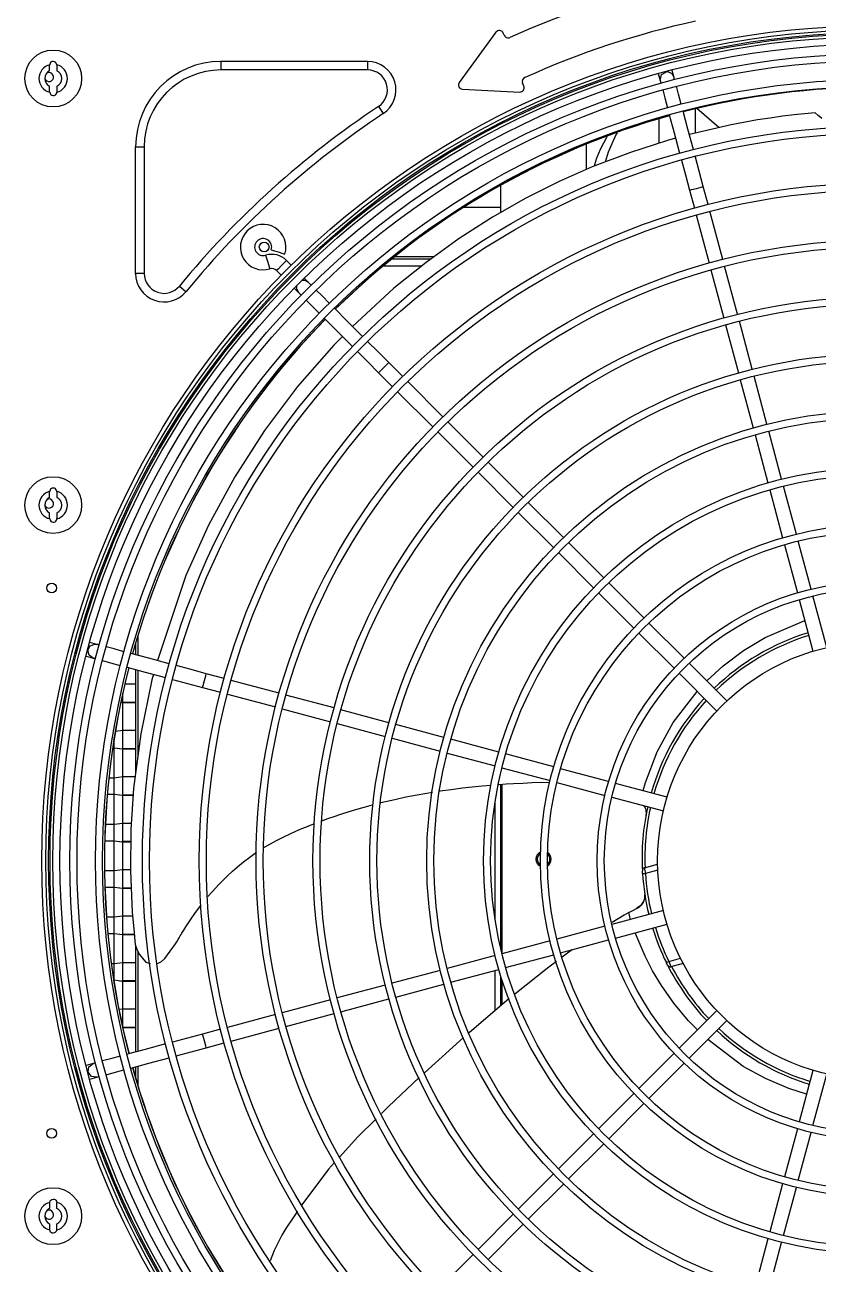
# Model space of a CAD drawing. Extents: x 594 to 813, y 174 to 240.
# Drawn here: x 729.335 to 732.136, y 198.53 to 202.901 of the extents above; entities that cross this region are included whole.
import ezdxf

# ---------------------------------------------------------------- set-up
doc = ezdxf.new("R2010")
doc.units = 0
doc.header["$MEASUREMENT"] = 0
doc.layers.add('AC.REF(S). PIPING', color=3, linetype='CONTINUOUS', lineweight=30)
doc.layers.add('LG-Product', color=3, linetype='CONTINUOUS')

# ---------------------------------------------------------------- blocks, each defined once
blk = doc.blocks.new('UW1-1')
at = {"layer": 'LG-Product', "color": 3, "linetype": 'Continuous'}
for p, q in [((1311.91, 4376.83), (1298.95, 4359.13)), ((1314.85, 4375.75), (1314.51, 4376.54)), ((1154.41, 4363.24), (1154.41, 4365.27)), ((1154.54, 4365.82), (1154.42, 4365.42)), ((1154.42, 4365.42), (1154.42, 4365.36)), ((1154.75, 4366.13), (1154.54, 4365.82)), ((1155.03, 4366.35), (1154.75, 4366.13)), ((1155.35, 4366.48), (1155.03, 4366.35)), ((1155.71, 4366.52), (1155.35, 4366.48)), ((1156.12, 4366.44), (1155.71, 4366.52)), ((1156.51, 4366.2), (1156.12, 4366.44)), ((1156.77, 4365.86), (1156.51, 4366.2)), ((1156.92, 4365.36), (1156.77, 4365.86)), ((1156.92, 4365.27), (1156.92, 4363.24)), ((1266.61, 4366.52), (1214.85, 4366.52)), ((1214.85, 4366.52), (1214.85, 4363.52)), ((1266.61, 4363.52), (1214.85, 4363.52)), ((1266.61, 4366.52), (1266.61, 4363.52)), ((1370.31, 4361.94), (1372.3, 4362.93)), ((1372.3, 4362.93), (1373.83, 4362.41)), ((1374.72, 4361.07), (1374.05, 4363.57)), ((1321.76, 4357.84), (1321.32, 4358.86)), ((1369.21, 4362.27), (1369.88, 4359.77)), ((1369.88, 4359.77), (1370.31, 4361.94)), ((1369.88, 4359.77), (1369.97, 4359.44)), ((1369.97, 4359.44), (1370.12, 4358.88)), ((1373.83, 4362.41), (1374.72, 4361.07)), ((1374.81, 4360.74), (1374.72, 4361.07)), ((1374.96, 4360.18), (1374.81, 4360.74)), ((1154.41, 4355.74), (1154.41, 4357.77)), ((1154.42, 4355.65), (1154.56, 4355.15)), ((1154.56, 4355.15), (1154.82, 4354.81)), ((1154.82, 4354.81), (1155.22, 4354.57)), ((1155.22, 4354.57), (1155.62, 4354.49)), ((1155.62, 4354.49), (1155.98, 4354.53)), ((1155.98, 4354.53), (1156.3, 4354.66)), ((1156.3, 4354.66), (1156.58, 4354.88)), ((1156.58, 4354.88), (1156.79, 4355.2)), ((1156.79, 4355.2), (1156.91, 4355.6)), ((1156.91, 4355.6), (1156.92, 4355.65)), ((1156.92, 4357.77), (1156.92, 4355.74)), ((1300.09, 4356.73), (1320.31, 4355.73)), ((1370.77, 4356.46), (1371.51, 4353.68)), ((1376.36, 4354.97), (1375.61, 4357.76)), ((1377.3, 4351.46), (1376.36, 4354.97)), ((1270.49, 4350.64), (1272.15, 4348.13)), ((1371.51, 4353.68), (1372.46, 4350.16)), ((1382.18, 4349.74), (1382.18, 4347.98)), ((1390.6, 4343.24), (1382.76, 4349.88)), ((1369.35, 4346.29), (1369.35, 4342.38)), ((1373.1, 4347.74), (1374.81, 4341.39)), ((1379.65, 4342.68), (1377.95, 4349.03)), ((1382.18, 4347.98), (1382.18, 4345.16)), ((1404.21, 4345.88), (1394.89, 4344.18)), ((1408.72, 4346.57), (1404.21, 4345.88)), ((1413.05, 4347.17), (1408.72, 4346.57)), ((1417.13, 4347.66), (1413.05, 4347.17)), ((1420.83, 4348.05), (1417.13, 4347.66)), ((1424.54, 4348.39), (1420.83, 4348.05)), ((1425.61, 4347.5), (1424.54, 4348.39)), ((1426.94, 4346.35), (1425.61, 4347.5)), ((1354.38, 4340.82), (1352.76, 4337.52)), ((1354.7, 4341.37), (1354.38, 4340.82)), ((1369.35, 4342.38), (1369.35, 4337.74)), ((1374.81, 4341.39), (1376.74, 4334.17)), ((1381.58, 4335.47), (1379.65, 4342.68)), ((1394.89, 4344.18), (1380.18, 4340.72)), ((1382.18, 4345.16), (1382.18, 4341.38)), ((1184.76, 4291.75), (1184.76, 4336.43)), ((1184.76, 4336.43), (1187.77, 4336.43)), ((1187.77, 4336.43), (1187.77, 4291.75)), ((1343.75, 4337.33), (1343.75, 4333.05)), ((1348.81, 4335.59), (1351.2, 4340.01)), ((1352.76, 4337.52), (1351.52, 4334.47)), ((1372.49, 4338.67), (1359.4, 4334.45)), ((1375.33, 4339.42), (1372.49, 4338.67)), ((1343.75, 4333.05), (1343.75, 4328.44)), ((1359.4, 4334.45), (1345.89, 4329.3)), ((1346.84, 4330.23), (1347.57, 4332.58)), ((1347.57, 4332.58), (1347.63, 4332.75)), ((1347.63, 4332.75), (1348.81, 4335.59)), ((1351.52, 4334.47), (1350.41, 4331.02)), ((1383.62, 4327.88), (1382.18, 4333.24)), ((1345.89, 4329.3), (1334.23, 4324.14)), ((1346.71, 4329.61), (1346.84, 4330.23)), ((1377.39, 4331.75), (1378.8, 4326.48)), ((1385.08, 4322.41), (1383.62, 4327.88)), ((1334.23, 4324.14), (1322.51, 4318.25)), ((1378.8, 4326.48), (1380.24, 4321.11)), ((1313.66, 4318.19), (1313.66, 4322.88)), ((1380.24, 4321.11), (1380.95, 4321.3)), ((1380.24, 4321.11), (1381.93, 4314.79)), ((1380.95, 4321.3), (1382.66, 4321.76)), ((1382.66, 4321.76), (1384.37, 4322.22)), ((1384.37, 4322.22), (1385.08, 4322.41)), ((1386.78, 4316.09), (1385.08, 4322.41)), ((1313.66, 4314.97), (1300.38, 4314.97)), ((1322.51, 4318.25), (1310.73, 4311.58)), ((1313.66, 4313.3), (1313.66, 4318.19)), ((1310.73, 4311.58), (1298.94, 4304.05)), ((1382.58, 4312.37), (1387.13, 4295.41)), ((1391.97, 4296.71), (1387.43, 4313.66)), ((1298.94, 4304.05), (1287.24, 4295.66)), ((1230.64, 4298.17), (1230.86, 4297.47)), ((1230.86, 4297.47), (1231.37, 4295.77)), ((1232.62, 4300.12), (1233.32, 4299.89)), ((1233.32, 4299.89), (1235.01, 4299.35)), ((1235.01, 4299.35), (1236.69, 4298.8)), ((1236.69, 4298.8), (1237.39, 4298.57)), ((1290, 4297.64), (1276.12, 4297.64)), ((1231.37, 4295.77), (1231.89, 4294.08)), ((1231.89, 4294.08), (1232.11, 4293.38)), ((1235, 4293.3), (1234.48, 4292.79)), ((1234.48, 4292.79), (1236.16, 4291.1)), ((1236.25, 4294.56), (1235, 4293.3)), ((1237.5, 4295.81), (1236.25, 4294.56)), ((1238.02, 4296.33), (1237.5, 4295.81)), ((1239.7, 4294.65), (1238.02, 4296.33)), ((1285.56, 4294.31), (1272.05, 4294.31)), ((1275.27, 4296.96), (1289.05, 4296.96)), ((1287.24, 4295.66), (1275.85, 4286.52)), ((1387.77, 4292.99), (1392.32, 4276.03)), ((1397.16, 4277.33), (1392.62, 4294.28)), ((1187.77, 4291.75), (1184.76, 4291.75)), ((1244.64, 4289.24), (1243.35, 4289.25)), ((1245.76, 4288.6), (1244.24, 4290.12)), ((1245.76, 4288.6), (1244.64, 4289.24)), ((1246.1, 4288.26), (1245.76, 4288.6)), ((1200.21, 4287.29), (1202.53, 4285.38)), ((1240.69, 4286.57), (1242.21, 4285.05)), ((1241.56, 4287.45), (1241.57, 4286.17)), ((1241.57, 4286.17), (1242.21, 4285.05)), ((1242.21, 4285.05), (1242.55, 4284.71)), ((1242.55, 4284.71), (1243.17, 4284.09)), ((1246.72, 4287.64), (1246.1, 4288.26)), ((1250.55, 4283.81), (1248.49, 4285.86)), ((1275.85, 4286.52), (1261.3, 4273.05)), ((1244.95, 4282.32), (1247, 4280.26)), ((1247, 4280.26), (1249.56, 4277.7)), ((1253.1, 4281.25), (1250.55, 4283.81)), ((1251.33, 4275.93), (1255.99, 4271.27)), ((1259.54, 4274.82), (1254.88, 4279.48)), ((1255.99, 4271.27), (1261.26, 4266)), ((1264.81, 4269.55), (1259.54, 4274.82)), ((1392.97, 4273.61), (1397.51, 4256.65)), ((1402.36, 4257.94), (1397.81, 4274.9)), ((1257.76, 4269.49), (1254.71, 4266.43)), ((1270.29, 4264.07), (1266.58, 4267.77)), ((1254.71, 4266.43), (1241.93, 4251.82)), ((1263.03, 4264.23), (1266.74, 4260.52)), ((1274.06, 4260.29), (1270.29, 4264.07)), ((1266.74, 4260.52), (1270.51, 4256.75)), ((1272.29, 4258.52), (1271.03, 4257.27)), ((1273.54, 4259.77), (1272.29, 4258.52)), ((1274.06, 4260.29), (1273.54, 4259.77)), ((1279, 4255.36), (1274.06, 4260.29)), ((1271.03, 4257.27), (1270.51, 4256.75)), ((1270.51, 4256.75), (1275.45, 4251.81)), ((1293.18, 4241.17), (1280.77, 4253.59)), ((1398.16, 4254.22), (1402.7, 4237.27)), ((1407.55, 4238.57), (1403.01, 4255.52)), ((1241.93, 4251.82), (1230.25, 4236.31)), ((1277.22, 4250.04), (1289.64, 4237.63)), ((1230.25, 4236.31), (1219.75, 4219.99)), ((1307.37, 4226.98), (1294.96, 4239.4)), ((1412.74, 4219.19), (1408.2, 4236.14)), ((1291.41, 4235.85), (1303.82, 4223.44)), ((1403.35, 4234.84), (1407.9, 4217.89)), ((1321.56, 4212.8), (1309.14, 4225.21)), ((1219.75, 4219.99), (1210.48, 4202.94)), ((1305.6, 4221.66), (1318.01, 4209.25)), ((1154.41, 4212.77), (1154.41, 4214.8)), ((1154.54, 4215.35), (1154.42, 4214.95)), ((1154.42, 4214.95), (1154.42, 4214.89)), ((1154.75, 4215.66), (1154.54, 4215.35)), ((1155.03, 4215.88), (1154.75, 4215.66)), ((1155.35, 4216.02), (1155.03, 4215.88)), ((1155.71, 4216.05), (1155.35, 4216.02)), ((1156.12, 4215.97), (1155.71, 4216.05)), ((1156.51, 4215.73), (1156.12, 4215.97)), ((1156.77, 4215.4), (1156.51, 4215.73)), ((1156.92, 4214.89), (1156.77, 4215.4)), ((1156.92, 4214.8), (1156.92, 4212.77)), ((1408.55, 4215.46), (1413.09, 4198.5)), ((1417.94, 4199.8), (1413.39, 4216.76)), ((1335.75, 4198.61), (1323.33, 4211.02)), ((1154.41, 4205.27), (1154.41, 4207.3)), ((1156.92, 4207.3), (1156.92, 4205.27)), ((1319.79, 4207.48), (1332.2, 4195.06)), ((1154.42, 4205.18), (1154.56, 4204.68)), ((1154.56, 4204.68), (1154.82, 4204.34)), ((1154.82, 4204.34), (1155.22, 4204.1)), ((1155.22, 4204.1), (1155.62, 4204.02)), ((1155.62, 4204.02), (1155.98, 4204.06)), ((1155.98, 4204.06), (1156.3, 4204.19)), ((1156.3, 4204.19), (1156.58, 4204.41)), ((1156.58, 4204.41), (1156.79, 4204.73)), ((1156.79, 4204.73), (1156.91, 4205.13)), ((1156.91, 4205.13), (1156.92, 4205.18)), ((1210.48, 4202.94), (1202.48, 4185.25)), ((1349.93, 4184.42), (1337.52, 4196.84)), ((1423.13, 4180.42), (1418.58, 4197.38)), ((1333.97, 4193.29), (1346.39, 4180.88)), ((1413.74, 4196.08), (1418.28, 4179.12)), ((1202.48, 4185.25), (1192.44, 4155.2)), ((1348.16, 4179.1), (1360.57, 4166.69)), ((1364.12, 4170.23), (1351.71, 4182.65)), ((1418.93, 4176.7), (1423.8, 4158.52)), ((1428.65, 4159.82), (1423.78, 4178)), ((1378.31, 4156.04), (1365.9, 4168.46)), ((1406.88, 4163.37), (1420.89, 4169.34)), ((1171.03, 4160.93), (1168.54, 4161.6)), ((1185.56, 4163.96), (1185.56, 4157.03)), ((1362.35, 4164.91), (1374.77, 4152.5)), ((1399.25, 4158.77), (1406.88, 4163.37)), ((1167.9, 4158.83), (1168.74, 4160.39)), ((1168.3, 4157.11), (1167.9, 4158.83)), ((1168.74, 4160.39), (1170.39, 4161.01)), ((1170.39, 4161.01), (1170.71, 4160.99)), ((1170.71, 4160.99), (1171.03, 4160.93)), ((1171.36, 4160.84), (1171.03, 4160.93)), ((1171.93, 4160.69), (1171.36, 4160.84)), ((1177.13, 4159.3), (1174.35, 4160.04)), ((1180.65, 4158.35), (1177.13, 4159.3)), ((1189.42, 4156), (1183.07, 4157.7)), ((1184.76, 4161.27), (1184.76, 4157.25)), ((1392.08, 4153.38), (1399.25, 4158.77)), ((1167.24, 4156.75), (1169.74, 4156.08)), ((1169.74, 4156.08), (1168.3, 4157.11)), ((1169.74, 4156.08), (1170.07, 4156)), ((1170.07, 4156), (1170.63, 4155.85)), ((1173.05, 4155.2), (1175.83, 4154.45)), ((1175.83, 4154.45), (1179.35, 4153.51)), ((1181.77, 4152.86), (1188.12, 4151.16)), ((1196.64, 4154.07), (1189.42, 4156)), ((1204.33, 4152.01), (1199.06, 4153.42)), ((1393.39, 4140.96), (1380.09, 4154.27)), ((1386.31, 4148.04), (1392.08, 4153.38)), ((1184.76, 4152.06), (1184.76, 4115.53)), ((1185.56, 4151.84), (1185.56, 4121.65)), ((1188.12, 4151.16), (1195.34, 4149.22)), ((1191.07, 4150.37), (1190.49, 4148.36)), ((1197.76, 4148.58), (1203.03, 4147.16)), ((1209.7, 4150.57), (1204.33, 4152.01)), ((1209.05, 4148.15), (1209.51, 4149.86)), ((1209.51, 4149.86), (1209.7, 4150.57)), ((1216.02, 4148.88), (1209.7, 4150.57)), ((1376.54, 4150.72), (1389.84, 4137.42)), ((1181.02, 4147.04), (1184.77, 4147.04)), ((1190.49, 4148.36), (1186.57, 4129.35)), ((1203.03, 4147.16), (1208.4, 4145.73)), ((1208.4, 4145.73), (1208.59, 4146.43)), ((1208.4, 4145.73), (1214.72, 4144.03)), ((1208.59, 4146.43), (1209.05, 4148.15)), ((1235.4, 4143.68), (1218.44, 4148.23)), ((1374.45, 4133.35), (1382.91, 4144.34)), ((1180.24, 4140.33), (1179.54, 4140.42)), ((1179.55, 4140.5), (1180.24, 4140.59)), ((1180.24, 4141.44), (1180.24, 4143.7)), ((1180.24, 4140.59), (1180.24, 4141.44)), ((1180.24, 4140.59), (1184.77, 4140.59)), ((1184.77, 4140.33), (1180.24, 4140.33)), ((1180.24, 4139.68), (1180.24, 4140.33)), ((1217.14, 4143.38), (1234.1, 4138.84)), ((1254.78, 4138.49), (1237.82, 4143.03)), ((1180.24, 4137.91), (1180.24, 4139.68)), ((1180.24, 4135.5), (1180.24, 4137.91)), ((1180.24, 4133.08), (1180.24, 4135.5)), ((1236.52, 4138.19), (1253.48, 4133.65)), ((1274.16, 4133.3), (1257.2, 4137.84)), ((1180.24, 4131.31), (1180.24, 4133.08)), ((1180.24, 4130.66), (1180.24, 4131.31)), ((1255.9, 4133), (1272.86, 4128.45)), ((1293.54, 4128.1), (1276.58, 4132.65)), ((1368.81, 4123.04), (1374.45, 4133.35)), ((1177.23, 4125.8), (1177.23, 4127.96)), ((1177.63, 4130.34), (1180.24, 4130.66)), ((1180.24, 4130.66), (1184.77, 4130.66)), ((1180.24, 4129.87), (1180.24, 4130.66)), ((1180.24, 4129.05), (1180.24, 4129.87)), ((1180.24, 4126.63), (1180.24, 4129.05)), ((1180.24, 4124.86), (1180.24, 4126.63)), ((1186.57, 4129.35), (1184.05, 4110.1)), ((1275.29, 4127.8), (1292.24, 4123.26)), ((1312.92, 4122.91), (1295.96, 4127.45)), ((1177.23, 4124.32), (1176.67, 4124.32)), ((1177.23, 4124.32), (1177.23, 4125.8)), ((1180.24, 4123.95), (1177.23, 4124.32)), ((1177.23, 4123.63), (1177.23, 4124.32)), ((1177.23, 4121.72), (1177.23, 4123.63)), ((1179.2, 4124.08), (1180.24, 4124.21)), ((1180.24, 4124.21), (1180.24, 4124.86)), ((1180.24, 4124.21), (1184.77, 4124.21)), ((1184.77, 4123.95), (1180.24, 4123.95)), ((1180.24, 4123.31), (1180.24, 4123.95)), ((1180.24, 4121.54), (1180.24, 4123.31)), ((1294.67, 4122.61), (1311.62, 4118.07)), ((1332.3, 4117.72), (1315.34, 4122.26)), ((1364.66, 4112.2), (1368.81, 4123.04)), ((1177.23, 4119.12), (1177.23, 4121.72)), ((1177.23, 4116.51), (1177.23, 4119.12)), ((1180.24, 4119.12), (1180.24, 4121.54)), ((1180.24, 4116.7), (1180.24, 4119.12)), ((1175.35, 4113.91), (1177.23, 4113.91)), ((1177.23, 4114.61), (1177.23, 4116.51)), ((1177.23, 4113.91), (1177.23, 4114.61)), ((1177.23, 4113.91), (1180.24, 4114.28)), ((1177.23, 4113.29), (1177.23, 4113.91)), ((1180.24, 4114.93), (1180.24, 4116.7)), ((1180.24, 4114.28), (1180.24, 4114.93)), ((1180.24, 4114.28), (1184.61, 4114.28)), ((1180.24, 4113.49), (1180.24, 4114.28)), ((1314.05, 4117.42), (1331.01, 4112.87)), ((1351.69, 4112.52), (1334.73, 4117.07)), ((1177.23, 4112.67), (1177.23, 4113.29)), ((1177.23, 4109.87), (1177.23, 4112.67)), ((1177.23, 4107.95), (1177.23, 4109.87)), ((1180.24, 4112.67), (1180.24, 4113.49)), ((1180.24, 4110.25), (1180.24, 4112.67)), ((1180.24, 4108.48), (1180.24, 4110.25)), ((1184.05, 4110.1), (1183.09, 4095.58)), ((1292.1, 4109.22), (1292.18, 4109.23)), ((1292.18, 4109.23), (1296.12, 4109.79)), ((1296.12, 4109.79), (1300.08, 4110.29)), ((1300.08, 4110.29), (1303.55, 4110.67)), ((1303.55, 4110.67), (1307.02, 4111.01)), ((1307.02, 4111.01), (1310.27, 4111.3)), ((1312.94, 4111.51), (1312.97, 4111.52)), ((1312.97, 4111.52), (1315.55, 4111.69)), ((1313.66, 4053.39), (1313.66, 4111.56)), ((1314.16, 4051.82), (1314.16, 4111.59)), ((1315.55, 4111.69), (1318.13, 4111.84)), ((1318.13, 4111.84), (1321.43, 4112.03)), ((1321.43, 4112.03), (1324.72, 4112.17)), ((1324.72, 4112.17), (1330.89, 4112.33)), ((1333.43, 4112.22), (1350.39, 4107.68)), ((1372.29, 4107), (1354.11, 4111.88)), ((1363.83, 4109.27), (1363.86, 4109.37)), ((1363.86, 4109.37), (1364.66, 4112.2)), ((1177.23, 4107.95), (1174.77, 4107.95)), ((1180.24, 4107.58), (1177.23, 4107.95)), ((1177.23, 4107.25), (1177.23, 4107.95)), ((1177.23, 4105.34), (1177.23, 4107.25)), ((1177.23, 4102.74), (1177.23, 4105.34)), ((1179.2, 4107.7), (1180.24, 4107.83)), ((1180.24, 4107.83), (1180.24, 4108.48)), ((1180.24, 4107.83), (1183.91, 4107.83)), ((1183.89, 4107.58), (1180.24, 4107.58)), ((1180.24, 4106.93), (1180.24, 4107.58)), ((1180.24, 4105.16), (1180.24, 4106.93)), ((1180.24, 4102.74), (1180.24, 4105.16)), ((1271.31, 4105.11), (1276.18, 4106.26)), ((1276.18, 4106.26), (1280.15, 4107.11)), ((1280.15, 4107.11), (1284.14, 4107.89)), ((1284.14, 4107.89), (1289.54, 4108.82)), ((1311.65, 4063.67), (1311.65, 4105.53)), ((1352.81, 4107.03), (1370.99, 4102.16)), ((1177.23, 4100.14), (1177.23, 4102.74)), ((1180.24, 4100.32), (1180.24, 4102.74)), ((1254.87, 4100.26), (1257.17, 4101.03)), ((1257.17, 4101.03), (1259.79, 4101.87)), ((1259.79, 4101.87), (1262.42, 4102.67)), ((1262.42, 4102.67), (1265.35, 4103.53)), ((1265.35, 4103.53), (1268.3, 4104.34)), ((1268.3, 4104.34), (1268.55, 4104.41)), ((1364.15, 4104), (1364.53, 4103.26)), ((1364.53, 4103.26), (1364.67, 4102.87)), ((1364.67, 4102.87), (1364.77, 4102.47)), ((1364.77, 4102.47), (1364.84, 4102.12)), ((1364.82, 4100.52), (1364.81, 4100.51)), ((1364.81, 4100.51), (1364.81, 4100.5)), ((1364.83, 4100.58), (1364.82, 4100.55)), ((1364.82, 4100.55), (1364.82, 4100.54)), ((1364.82, 4100.54), (1364.82, 4100.52)), ((1364.82, 4100.52), (1364.82, 4100.5)), ((1364.85, 4100.71), (1364.83, 4100.62)), ((1364.83, 4100.62), (1364.83, 4100.58)), ((1364.84, 4102.12), (1364.88, 4101.77)), ((1364.86, 4100.8), (1364.85, 4100.71)), ((1364.88, 4101.01), (1364.86, 4100.8)), ((1364.88, 4101.77), (1364.89, 4101.49)), ((1364.89, 4101.21), (1364.88, 4101.01)), ((1364.89, 4101.49), (1364.89, 4101.21)), ((1174.08, 4097.53), (1177.23, 4097.53)), ((1177.23, 4098.23), (1177.23, 4100.14)), ((1177.23, 4097.53), (1177.23, 4098.23)), ((1177.23, 4097.53), (1180.24, 4097.91)), ((1177.23, 4096.92), (1177.23, 4097.53)), ((1177.23, 4096.29), (1177.23, 4096.92)), ((1177.23, 4093.49), (1177.23, 4096.29)), ((1180.24, 4098.55), (1180.24, 4100.32)), ((1180.24, 4097.91), (1180.24, 4098.55)), ((1180.24, 4097.91), (1183.24, 4097.91)), ((1180.24, 4097.11), (1180.24, 4097.91)), ((1180.24, 4096.29), (1180.24, 4097.11)), ((1180.24, 4093.87), (1180.24, 4096.29)), ((1243.41, 4095.93), (1245.08, 4096.62)), ((1245.08, 4096.62), (1246.75, 4097.29)), ((1246.75, 4097.29), (1247.99, 4097.77)), ((1250.5, 4098.72), (1252.58, 4099.46)), ((1252.58, 4099.46), (1254.87, 4100.26)), ((1177.23, 4091.57), (1177.23, 4093.49)), ((1180.24, 4092.1), (1180.24, 4093.87)), ((1180.24, 4091.46), (1180.24, 4092.1)), ((1183.09, 4095.58), (1182.94, 4081.02)), ((1230.05, 4089.27), (1234.44, 4091.74)), ((1234.44, 4091.74), (1236.85, 4092.96)), ((1236.85, 4092.96), (1239.3, 4094.12)), ((1239.3, 4094.12), (1241.35, 4095.04)), ((1241.35, 4095.04), (1243.41, 4095.93)), ((1177.23, 4091.57), (1173.86, 4091.57)), ((1180.24, 4091.2), (1177.23, 4091.57)), ((1177.23, 4090.87), (1177.23, 4091.57)), ((1177.23, 4088.97), (1177.23, 4090.87)), ((1177.23, 4086.36), (1177.23, 4088.97)), ((1179.2, 4091.33), (1180.24, 4091.46)), ((1180.24, 4091.46), (1183.06, 4091.46)), ((1183.06, 4091.2), (1180.24, 4091.2)), ((1180.24, 4090.55), (1180.24, 4091.2)), ((1180.24, 4088.78), (1180.24, 4090.55)), ((1180.24, 4086.36), (1180.24, 4088.78)), ((1225.04, 4085.93), (1227.4, 4087.58)), ((1177.23, 4083.76), (1177.23, 4086.36)), ((1177.23, 4081.85), (1177.23, 4083.76)), ((1180.24, 4083.94), (1180.24, 4086.36)), ((1180.24, 4082.17), (1180.24, 4083.94)), ((1220.73, 4082.5), (1222.85, 4084.25)), ((1222.85, 4084.25), (1225.04, 4085.93)), ((1364.32, 4082.12), (1368.98, 4083.36)), ((1173.8, 4081.16), (1177.23, 4081.16)), ((1177.23, 4081.16), (1177.23, 4081.85)), ((1177.23, 4081.16), (1180.24, 4081.53)), ((1177.23, 4080.54), (1177.23, 4081.16)), ((1177.23, 4079.91), (1177.23, 4080.54)), ((1177.23, 4077.11), (1177.23, 4079.91)), ((1180.24, 4081.53), (1180.24, 4082.17)), ((1180.24, 4081.53), (1182.95, 4081.53)), ((1180.24, 4080.73), (1180.24, 4081.53)), ((1180.24, 4079.91), (1180.24, 4080.73)), ((1180.24, 4077.49), (1180.24, 4079.91)), ((1182.94, 4081.02), (1183.58, 4066.46)), ((1215.59, 4077.77), (1217.09, 4079.22)), ((1217.09, 4079.22), (1218.89, 4080.89)), ((1218.89, 4080.89), (1220.73, 4082.5)), ((1363.58, 4081.08), (1363.58, 4081.09)), ((1363.58, 4080.95), (1363.58, 4081.08)), ((1363.6, 4080.72), (1363.58, 4080.95)), ((1363.62, 4080.41), (1363.6, 4080.72)), ((1363.64, 4080.06), (1363.62, 4080.41)), ((1363.64, 4080.06), (1363.93, 4080.08)), ((1363.93, 4080.08), (1364.64, 4080.13)), ((1364.32, 4082.12), (1364.34, 4082.01)), ((1364.34, 4082.01), (1364.39, 4081.68)), ((1364.39, 4081.68), (1364.47, 4081.19)), ((1364.47, 4081.19), (1364.57, 4080.57)), ((1364.57, 4080.57), (1364.64, 4080.13)), ((1369.04, 4081.3), (1364.64, 4080.13)), ((1177.23, 4075.19), (1173.94, 4075.19)), ((1177.23, 4075.19), (1177.23, 4077.11)), ((1180.24, 4074.82), (1177.23, 4075.19)), ((1177.23, 4074.49), (1177.23, 4075.19)), ((1177.23, 4072.59), (1177.23, 4074.49)), ((1179.2, 4074.95), (1180.24, 4075.08)), ((1180.24, 4075.73), (1180.24, 4077.49)), ((1180.24, 4075.08), (1180.24, 4075.73)), ((1180.24, 4075.08), (1183.21, 4075.08)), ((1183.23, 4074.82), (1180.24, 4074.82)), ((1180.24, 4074.17), (1180.24, 4074.82)), ((1180.24, 4072.4), (1180.24, 4074.17)), ((1211.72, 4073.66), (1212.91, 4074.98)), ((1212.91, 4074.98), (1214.13, 4076.28)), ((1214.13, 4076.28), (1215.59, 4077.77)), ((1177.23, 4069.98), (1177.23, 4072.59)), ((1177.23, 4067.38), (1177.23, 4069.98)), ((1180.24, 4069.98), (1180.24, 4072.4)), ((1180.24, 4067.57), (1180.24, 4069.98)), ((1210.27, 4071.96), (1211.72, 4073.66)), ((1363.81, 4069.97), (1363.45, 4069.4)), ((1363.73, 4069.54), (1364.44, 4071.32)), ((1364.05, 4070.46), (1363.81, 4069.97)), ((1364.23, 4070.98), (1364.05, 4070.46)), ((1364.33, 4071.37), (1364.23, 4070.98)), ((1364.4, 4071.78), (1364.33, 4071.37)), ((1364.4, 4073.02), (1364.41, 4072.95)), ((1364.44, 4072.31), (1364.4, 4071.78)), ((1364.41, 4072.95), (1364.45, 4072.69)), ((1364.41, 4072.85), (1364.44, 4072.31)), ((1364.44, 4071.32), (1364.45, 4072.68)), ((1364.45, 4072.68), (1364.45, 4072.69)), ((1177.23, 4065.48), (1177.23, 4067.38)), ((1177.23, 4064.78), (1177.23, 4065.48)), ((1180.24, 4065.8), (1180.24, 4067.57)), ((1180.24, 4065.15), (1180.24, 4065.8)), ((1183.58, 4066.46), (1184.21, 4059.26)), ((1204.38, 4064.16), (1205.67, 4065.99)), ((1205.67, 4065.99), (1207, 4067.8)), ((1207, 4067.8), (1207.76, 4068.81)), ((1370.99, 4067.04), (1352.81, 4062.17)), ((1358.86, 4066.37), (1357.14, 4065.4)), ((1358.86, 4066.37), (1360.44, 4067.19)), ((1359.18, 4064.78), (1358.86, 4066.37)), ((1358.86, 4066.37), (1358.86, 4066.37)), ((1360.44, 4067.19), (1361.57, 4067.74)), ((1361.8, 4067.88), (1360.91, 4067.42)), ((1361.78, 4067.99), (1361.52, 4067.88)), ((1361.57, 4067.74), (1362.69, 4068.42)), ((1361.57, 4067.74), (1361.58, 4067.82)), ((1361.58, 4067.82), (1361.58, 4067.82)), ((1361.58, 4067.82), (1361.69, 4067.81)), ((1362.04, 4068.11), (1361.78, 4067.99)), ((1362.55, 4068.46), (1362.04, 4068.11)), ((1363.01, 4068.88), (1362.55, 4068.46)), ((1362.69, 4068.42), (1363.73, 4069.54)), ((1363.45, 4069.4), (1363.01, 4068.88)), ((1174.5, 4064.78), (1177.23, 4064.78)), ((1177.23, 4064.78), (1180.24, 4065.15)), ((1177.23, 4064.16), (1177.23, 4064.78)), ((1177.23, 4063.53), (1177.23, 4064.16)), ((1177.23, 4060.73), (1177.23, 4063.53)), ((1180.24, 4065.15), (1183.71, 4065.15)), ((1180.24, 4064.35), (1180.24, 4065.15)), ((1180.24, 4063.53), (1180.24, 4064.35)), ((1180.24, 4061.12), (1180.24, 4063.53)), ((1180.24, 4059.35), (1180.24, 4061.12)), ((1201.74, 4060.17), (1202.44, 4061.3)), ((1202.44, 4061.3), (1203.39, 4062.74)), ((1203.39, 4062.74), (1204.38, 4064.16)), ((1350.39, 4061.52), (1333.43, 4056.98)), ((1353.65, 4063.31), (1352.88, 4062.83)), ((1357.14, 4065.4), (1352.89, 4062.81)), ((1354.11, 4057.33), (1372.29, 4062.2)), ((1359.42, 4063.94), (1359.18, 4064.78)), ((1177.23, 4058.81), (1175, 4058.81)), ((1177.23, 4058.81), (1177.23, 4060.73)), ((1180.24, 4058.44), (1177.23, 4058.81)), ((1177.23, 4058.12), (1177.23, 4058.81)), ((1177.23, 4056.21), (1177.23, 4058.12)), ((1179.2, 4058.57), (1180.24, 4058.7)), ((1180.24, 4058.7), (1180.24, 4059.35)), ((1180.24, 4058.7), (1184.28, 4058.7)), ((1184.3, 4058.44), (1180.24, 4058.44)), ((1180.24, 4057.79), (1180.24, 4058.44)), ((1180.24, 4056.02), (1180.24, 4057.79)), ((1184.21, 4059.26), (1184.53, 4056.19)), ((1199.32, 4056.02), (1199.79, 4056.79)), ((1199.79, 4056.79), (1200.16, 4057.43)), ((1200.16, 4057.43), (1200.52, 4058.07)), ((1200.52, 4058.07), (1200.79, 4058.55)), ((1200.79, 4058.55), (1201.07, 4059.03)), ((1201.07, 4059.03), (1201.74, 4060.17)), ((1334.73, 4052.13), (1351.69, 4056.68)), ((1362.4, 4055.85), (1361.01, 4059.18)), ((1177.23, 4053.61), (1177.23, 4056.21)), ((1177.23, 4051), (1177.23, 4053.61)), ((1180.24, 4053.61), (1180.24, 4056.02)), ((1180.24, 4051.19), (1180.24, 4053.61)), ((1184.53, 4056.19), (1184.65, 4055.16)), ((1184.65, 4055.16), (1184.69, 4054.83)), ((1184.69, 4054.83), (1184.71, 4054.66)), ((1184.71, 4054.66), (1185.46, 4052.78)), ((1184.76, 4054.53), (1184.76, 4017.15)), ((1185.46, 4052.78), (1186.07, 4051.56)), ((1185.56, 4052.57), (1185.56, 4017.36)), ((1195.11, 4050.19), (1198.84, 4055.28)), ((1198.85, 4055.27), (1199.32, 4056.02)), ((1331.01, 4056.33), (1314.05, 4051.78)), ((1337.64, 4052.4), (1335.32, 4050.66)), ((1338.8, 4053.22), (1337.64, 4052.4)), ((1364.53, 4050.97), (1362.4, 4055.85)), ((1176.19, 4048.4), (1177.23, 4048.4)), ((1177.23, 4049.1), (1177.23, 4051)), ((1177.23, 4048.4), (1177.23, 4049.1)), ((1177.23, 4048.4), (1180.24, 4048.77)), ((1177.23, 4047.78), (1177.23, 4048.4)), ((1180.24, 4049.42), (1180.24, 4051.19)), ((1180.24, 4048.77), (1180.24, 4049.42)), ((1180.24, 4048.77), (1184.77, 4048.77)), ((1180.24, 4047.98), (1180.24, 4048.77)), ((1180.24, 4047.16), (1180.24, 4047.98)), ((1186.07, 4051.56), (1187.6, 4049.61)), ((1187.6, 4049.61), (1188.4, 4048.88)), ((1188.4, 4048.88), (1189.83, 4048.31)), ((1192.24, 4048.38), (1192.74, 4048.48)), ((1192.74, 4048.48), (1193.87, 4049.13)), ((1193.87, 4049.13), (1195.11, 4050.19)), ((1311.62, 4051.14), (1294.67, 4046.59)), ((1315.34, 4046.94), (1332.3, 4051.48)), ((1333.24, 4049.11), (1330.52, 4047.07)), ((1367.16, 4045.82), (1364.53, 4050.97)), ((1372.05, 4048.68), (1372.31, 4048.81)), ((1372.16, 4048.44), (1372.05, 4048.68)), ((1372.3, 4048.16), (1372.16, 4048.44)), ((1372.41, 4047.94), (1372.3, 4048.16)), ((1372.31, 4048.81), (1372.95, 4049.12)), ((1372.49, 4047.8), (1372.41, 4047.94)), ((1372.95, 4049.12), (1377.04, 4050.22)), ((1372.95, 4049.12), (1373.18, 4048.49)), ((1373.18, 4048.49), (1373.4, 4047.94)), ((1373.4, 4047.94), (1373.56, 4047.52)), ((1377.98, 4048.39), (1373.67, 4047.23)), ((1177.23, 4047.16), (1177.23, 4047.78)), ((1177.23, 4044.36), (1177.23, 4047.16)), ((1177.23, 4042.44), (1177.23, 4044.36)), ((1180.24, 4044.74), (1180.24, 4047.16)), ((1180.24, 4042.97), (1180.24, 4044.74)), ((1292.24, 4045.94), (1275.29, 4041.4)), ((1295.96, 4041.75), (1312.92, 4046.29)), ((1311.65, 4031.81), (1311.65, 4045.95)), ((1313.66, 4033.52), (1313.66, 4043.82)), ((1330.52, 4047.07), (1318.56, 4037.61)), ((1370.29, 4040.56), (1367.16, 4045.82)), ((1372.51, 4047.75), (1372.49, 4047.8)), ((1373.56, 4047.52), (1373.65, 4047.28)), ((1373.65, 4047.28), (1373.67, 4047.23)), ((1177.23, 4042.44), (1177.06, 4042.44)), ((1180.24, 4042.06), (1177.23, 4042.44)), ((1177.23, 4042.15), (1177.23, 4042.44)), ((1177.23, 4041.34), (1177.23, 4042.15)), ((1179.2, 4042.19), (1180.24, 4042.32)), ((1180.24, 4042.32), (1180.24, 4042.97)), ((1180.24, 4042.32), (1184.77, 4042.32)), ((1184.77, 4042.06), (1180.24, 4042.06)), ((1180.24, 4041.42), (1180.24, 4042.06)), ((1180.24, 4039.65), (1180.24, 4041.42)), ((1180.24, 4037.23), (1180.24, 4039.65)), ((1272.86, 4040.75), (1255.9, 4036.21)), ((1276.58, 4036.55), (1293.54, 4041.1)), ((1314.16, 4033.95), (1314.16, 4042.22)), ((1374.66, 4034.32), (1370.29, 4040.56)), ((1180.24, 4034.81), (1180.24, 4037.23)), ((1180.24, 4033.04), (1180.24, 4034.81)), ((1253.48, 4035.56), (1236.52, 4031.01)), ((1257.2, 4031.36), (1274.16, 4035.9)), ((1316.55, 4035.98), (1302.46, 4023.96)), ((1178.86, 4032.22), (1180.24, 4032.39)), ((1180.24, 4032.39), (1180.24, 4033.04)), ((1180.24, 4032.39), (1184.77, 4032.39)), ((1180.24, 4031.6), (1180.24, 4032.39)), ((1180.24, 4030.78), (1180.24, 4031.6)), ((1180.24, 4028.36), (1180.24, 4030.78)), ((1237.82, 4026.17), (1254.78, 4030.71)), ((1379.72, 4028.27), (1374.66, 4034.32)), ((1389.84, 4031.78), (1376.54, 4018.48)), ((1180.24, 4026.59), (1180.24, 4028.36)), ((1180.24, 4025.94), (1180.24, 4026.59)), ((1234.1, 4030.36), (1217.14, 4025.82)), ((1383.03, 4024.96), (1379.72, 4028.27)), ((1380.09, 4014.93), (1393.39, 4028.24)), ((1180.17, 4025.93), (1180.24, 4025.94)), ((1180.24, 4025.69), (1180.22, 4025.69)), ((1180.24, 4025.94), (1184.77, 4025.94)), ((1184.77, 4025.69), (1180.24, 4025.69)), ((1180.24, 4025.66), (1180.24, 4025.69)), ((1180.24, 4025.59), (1180.24, 4025.66)), ((1203.03, 4022.04), (1197.76, 4020.63)), ((1208.4, 4023.48), (1203.03, 4022.04)), ((1214.72, 4025.17), (1208.4, 4023.48)), ((1208.59, 4022.77), (1208.4, 4023.48)), ((1209.05, 4021.05), (1208.59, 4022.77)), ((1218.44, 4020.98), (1235.4, 4025.52)), ((1300.43, 4022.23), (1286.66, 4009.79)), ((1188.12, 4018.04), (1181.77, 4016.34)), ((1195.34, 4019.98), (1188.12, 4018.04)), ((1204.33, 4017.19), (1209.7, 4018.63)), ((1209.51, 4019.34), (1209.05, 4021.05)), ((1209.7, 4018.63), (1209.51, 4019.34)), ((1209.7, 4018.63), (1216.02, 4020.33)), ((1399.2, 4012.07), (1386.67, 4021.52)), ((1169.74, 4013.12), (1167.24, 4012.45)), ((1168.22, 4011.95), (1169.74, 4013.12)), ((1170.07, 4013.21), (1169.74, 4013.12)), ((1170.63, 4013.36), (1170.07, 4013.21)), ((1175.83, 4014.75), (1173.05, 4014.01)), ((1179.35, 4015.69), (1175.83, 4014.75)), ((1183.07, 4011.5), (1189.42, 4013.2)), ((1189.42, 4013.2), (1196.64, 4015.13)), ((1199.06, 4015.78), (1204.33, 4017.19)), ((1374.77, 4016.71), (1362.35, 4004.29)), ((1365.9, 4000.74), (1378.31, 4013.16)), ((1167.97, 4010.05), (1168.22, 4011.95)), ((1169.14, 4008.52), (1167.97, 4010.05)), ((1174.35, 4009.16), (1177.13, 4009.91)), ((1177.13, 4009.91), (1180.65, 4010.85)), ((1184.31, 4009.57), (1184.77, 4009.57)), ((1184.77, 4009.31), (1184.39, 4009.31)), ((1184.76, 4011.95), (1184.76, 4008.02)), ((1185.56, 4012.17), (1185.56, 4005.33)), ((1407, 4007.76), (1399.2, 4012.07)), ((1423.8, 4010.68), (1418.93, 3992.5)), ((1423.78, 3991.2), (1428.65, 4009.38)), ((1168.54, 4007.6), (1171.03, 4008.27)), ((1171.03, 4008.27), (1169.14, 4008.52)), ((1171.03, 4008.27), (1171.36, 4008.36)), ((1171.36, 4008.36), (1171.93, 4008.51)), ((1284.83, 4008.11), (1273.97, 3997.92)), ((1415.25, 4004.25), (1407, 4007.76)), ((1421.55, 4002.29), (1415.25, 4004.25)), ((1360.57, 4002.51), (1348.16, 3990.1)), ((1273.97, 3997.92), (1271.49, 3995.48)), ((1351.71, 3986.55), (1364.12, 3998.97)), ((1269.59, 3993.61), (1263, 3987.12)), ((1263, 3987.12), (1256.79, 3980.21)), ((1346.39, 3988.33), (1333.97, 3975.91)), ((1418.28, 3990.08), (1413.74, 3973.12)), ((1418.58, 3971.82), (1423.13, 3988.78)), ((1337.52, 3972.37), (1349.93, 3984.78)), ((1254.94, 3978.16), (1252.83, 3975.81)), ((1252.83, 3975.81), (1243.37, 3963.2)), ((1332.2, 3974.14), (1319.79, 3961.73)), ((1323.33, 3958.18), (1335.75, 3970.59)), ((1413.09, 3970.7), (1408.55, 3953.74)), ((1413.39, 3952.44), (1417.94, 3969.4)), ((1154.56, 3964.61), (1154.82, 3964.95)), ((1154.82, 3964.95), (1155.22, 3965.19)), ((1155.22, 3965.19), (1155.62, 3965.27)), ((1155.62, 3965.27), (1155.98, 3965.23)), ((1155.98, 3965.23), (1156.3, 3965.1)), ((1156.3, 3965.1), (1156.58, 3964.88)), ((1156.58, 3964.88), (1156.79, 3964.57)), ((1154.41, 3964.02), (1154.41, 3961.99)), ((1154.42, 3964.11), (1154.56, 3964.61)), ((1156.79, 3964.57), (1156.91, 3964.16)), ((1156.91, 3964.16), (1156.92, 3964.11)), ((1156.92, 3961.99), (1156.92, 3964.02)), ((1241.9, 3961.03), (1240.41, 3958.85)), ((1154.41, 3956.52), (1154.41, 3954.49)), ((1156.92, 3954.49), (1156.92, 3956.52)), ((1240.41, 3958.85), (1237.81, 3954.88)), ((1318.01, 3959.95), (1305.6, 3947.54)), ((1309.14, 3943.99), (1321.56, 3956.4)), ((1154.42, 3954.35), (1154.42, 3954.4)), ((1154.54, 3953.94), (1154.42, 3954.35)), ((1154.75, 3953.63), (1154.54, 3953.94)), ((1155.03, 3953.41), (1154.75, 3953.63)), ((1155.35, 3953.28), (1155.03, 3953.41)), ((1155.71, 3953.24), (1155.35, 3953.28)), ((1156.12, 3953.32), (1155.71, 3953.24)), ((1156.51, 3953.56), (1156.12, 3953.32)), ((1156.77, 3953.9), (1156.51, 3953.56)), ((1156.92, 3954.4), (1156.77, 3953.9)), ((1236.4, 3952.56), (1235, 3949.97)), ((1237.81, 3954.88), (1236.4, 3952.56)), ((1235, 3949.97), (1233.64, 3947.12)), ((1407.9, 3951.31), (1403.35, 3934.36)), ((1408.2, 3933.06), (1412.74, 3950.02)), ((1233.64, 3947.12), (1232.19, 3943.46)), ((1303.82, 3945.76), (1291.41, 3933.35))]:
    blk.add_line(p, q, dxfattribs=at)
for centre, radius in [((1446.21, 4084.6), 294.56), ((1446.21, 4084.6), 293.16), ((1446.21, 4084.6), 292.16), ((1446.21, 4084.6), 291.66), ((1446.21, 4084.6), 290.66), ((1446.21, 4084.6), 288.15), ((1155.67, 4360.51), 10.03), ((1446.21, 4084.6), 284.64), ((1446.21, 4084.6), 282.13), ((1446.21, 4084.6), 275.61), ((1446.21, 4084.6), 273.1), ((1446.21, 4084.6), 259.06), ((1446.21, 4084.6), 256.55), ((1446.21, 4084.6), 238.99), ((1446.21, 4084.6), 236.49), ((1446.21, 4084.6), 218.93), ((1230.12, 4301.09), 1.71), ((1446.21, 4084.6), 216.42), ((1446.21, 4084.6), 198.87), ((1446.21, 4084.6), 196.36), ((1446.21, 4084.6), 178.81), ((1446.21, 4084.6), 176.3), ((1446.21, 4084.6), 158.74), ((1446.21, 4084.6), 156.24), ((1446.21, 4084.6), 138.68), ((1155.67, 4210.04), 10.03), ((1446.21, 4084.6), 136.17), ((1446.21, 4084.6), 118.62), ((1446.21, 4084.6), 116.11), ((1155.14, 4180.83), 1.71), ((1446.21, 4084.6), 98.56), ((1446.21, 4084.6), 96.05), ((1446.21, 4084.6), 77.24), ((1155.14, 3988.46), 1.71), ((1155.67, 3959.26), 10.03)]:
    blk.add_circle(centre, radius, dxfattribs=at)
for centre, radius, start, end in [((1446.57, 4084.65), 317.99, 102.2397, 114.0761), ((1446.57, 4084.65), 302.94, 102.2505, 114.2644), ((1313.13, 4375.94), 1.5, 23.4816, 143.7993), ((1316.23, 4376.35), 1.5, 203.4816, 294.0761), ((1155.67, 4360.51), 5.02, 104.4373, 255.5627), ((1155.67, 4360.51), 3.01, 114.6243, 245.3757), ((1154.16, 4361.06), 1.61, 200.3681, 90), ((1154.16, 4361.06), 1.61, 90, 119.3625), ((1155.67, 4365.27), 1.25, 175.7744, 180), ((1155.67, 4360.51), 5.02, 284.4373, 75.5627), ((1155.67, 4365.27), 1.25, 0, 4.2256), ((1155.67, 4360.51), 3.01, 294.6243, 65.3757), ((1214.85, 4336.43), 30.09, 90, 180), ((1214.85, 4336.43), 27.08, 90, 180), ((1266.61, 4356.49), 10.03, 303.5041, 90), ((1266.61, 4356.49), 7.02, 303.5041, 90), ((1300.17, 4358.24), 1.5, 143.7993, 267.1692), ((1322.7, 4359.46), 1.5, 114.2644, 203.4816), ((1155.67, 4355.74), 1.25, 180, 184.2256), ((1155.67, 4355.74), 1.25, 355.7744, 0), ((1320.38, 4357.24), 1.5, 267.1692, 23.4816), ((1446.57, 4084.65), 272.8, 90, 104.5519), ((1445.82, 4090.52), 266.98, 75.4416, 104.7063), ((1446.57, 4084.65), 318.99, 123.5041, 140.5616), ((1446.57, 4084.65), 315.98, 123.5041, 140.5616), ((1446.57, 4084.65), 272.85, 105.5981, 134.5331), ((1446.57, 4084.65), 272.8, 105.6037, 134.5388), ((1229.76, 4301.05), 8.03, 342.0357, 287.0196), ((1229.76, 4301.05), 3.01, 135, 287.0196), ((1229.76, 4301.05), 3.01, 342.0357, 135), ((1232.8, 4291.11), 7.38, 45, 107.0196), ((1232.8, 4291.11), 2.37, 45, 107.0196), ((1194.79, 4291.75), 10.03, 180, 320.5616), ((1194.79, 4291.75), 7.02, 180, 320.5616), ((1446.57, 4084.65), 272.85, 135.585, 164.4975), ((1446.57, 4084.65), 272.8, 135.5906, 164.5031), ((1155.67, 4210.04), 5.02, 104.4373, 255.5627), ((1155.67, 4214.8), 1.25, 175.7744, 180), ((1155.67, 4210.04), 5.02, 284.4373, 75.5627), ((1155.67, 4214.8), 1.25, 0, 4.2256), ((1155.67, 4210.04), 3.01, 114.6243, 245.3757), ((1154.16, 4210.59), 1.61, 200.3681, 90), ((1154.16, 4210.59), 1.61, 90, 119.3625), ((1155.67, 4210.04), 3.01, 294.6243, 65.3757), ((1155.67, 4205.27), 1.25, 180, 184.2256), ((1155.67, 4205.27), 1.25, 355.7744, 0), ((1446.72, 4085.5), 83.26, 107.2284, 133.9627), ((1446.72, 4085.5), 82.26, 107.2544, 133.9501), ((1446.57, 4084.65), 272.85, 165.555, 194.4619), ((1446.57, 4084.65), 272.8, 165.5606, 194.4675), ((1446.72, 4085.5), 83.26, 137.4137, 163.9635), ((1446.72, 4085.5), 82.26, 137.4429, 163.9507), ((1446.72, 4085.5), 83.26, 167.416, 183.0348), ((1446.72, 4085.5), 82.26, 167.445, 182.3196), ((1328.71, 4085.15), 2.71, 113.4619, 245.9981), ((1328.71, 4085.15), 2.71, 301.23, 58.2412), ((1328.71, 4085.15), 2.26, 118.89, 240.5812), ((1328.71, 4085.15), 2.26, 308.2387, 51.2212), ((1364.58, 4081.15), 1, 105, 183.0348), ((1446.72, 4085.5), 83.26, 183.7482, 193.7823), ((1446.72, 4085.5), 82.26, 183.7482, 193.7676), ((1446.72, 4085.5), 82.26, 197.2616, 206.2518), ((1446.72, 4085.5), 83.26, 197.2342, 206.2518), ((1446.72, 4085.5), 83.26, 206.9652, 223.4651), ((1373.41, 4048.2), 1, 206.9652, 285), ((1446.72, 4085.5), 82.26, 207.6804, 223.4452), ((1446.72, 4085.5), 83.26, 226.9161, 253.0951), ((1446.72, 4085.5), 82.26, 226.9395, 253.0717), ((1446.57, 4084.65), 272.85, 195.5137, 224.4206), ((1446.57, 4084.65), 272.8, 195.5194, 224.4263), ((1155.67, 3959.26), 5.02, 104.4373, 255.5627), ((1155.67, 3959.26), 3.01, 114.6243, 245.3757), ((1154.16, 3959.81), 1.61, 200.3681, 90), ((1154.16, 3959.81), 1.61, 90, 119.3625), ((1155.67, 3964.02), 1.25, 175.7744, 180), ((1155.67, 3959.26), 5.02, 284.4373, 75.5627), ((1155.67, 3964.02), 1.25, 0, 4.2256), ((1155.67, 3959.26), 3.01, 294.6243, 65.3757), ((1155.67, 3954.49), 1.25, 180, 184.2256), ((1155.67, 3954.49), 1.25, 355.7744, 0)]:
    blk.add_arc(centre, radius, start, end, dxfattribs=at)
blk = doc.blocks.new('UW1+UW1_2')
at = {"layer": 'LG-Product'}
blk.add_blockref('UW1-1', (1162.18, 2470.68), dxfattribs=at)
blk = doc.blocks.new('A$C5B2C3915')
at = {"layer": 'LG-Product'}
blk.add_blockref('UW1+UW1_2', (-4815.985, -6647.45), dxfattribs=at)

msp = doc.modelspace()

# ---------------------------------------------------------------- block references
at = {"layer": 'AC.REF(S). PIPING', "linetype": 'Continuous', "xscale": 0.0099999999999909, "yscale": 0.0099999999999909, "zscale": 0.0099999999999909}
msp.add_blockref('A$C5B2C3915', (754.4172, 200.8743), dxfattribs=at)

doc.saveas('drawing.dxf')
